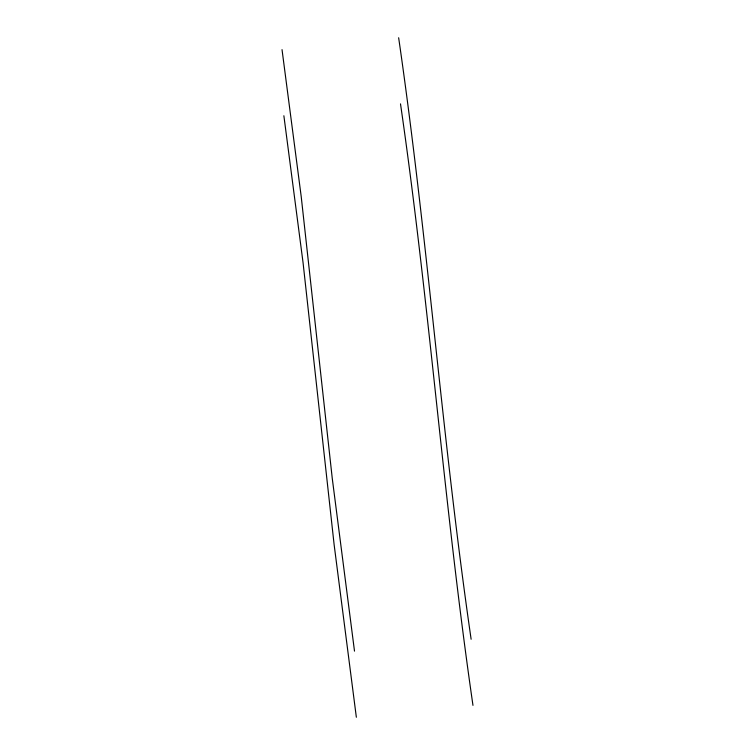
<?xml version="1.0" encoding="UTF-8"?>
<svg xmlns="http://www.w3.org/2000/svg" width="755" height="755" viewBox="0 0 755 755"><rect width="100%" height="100%" fill="white"/><g stroke="black" fill="none" stroke-linecap="round" stroke-linejoin="round"><path stroke-width="1.13" d="M398.649 37.75C427.679 237.665 442.09 439.344 471.129 639.249M400.499 103.869C429.51 303.784 443.94 505.463 472.97 705.368M282.03 49.632L301.207 196.545L332.285 478.604L354.501 651.131M283.871 115.751L303.057 262.664L334.135 544.723L356.351 717.25"/></g></svg>
